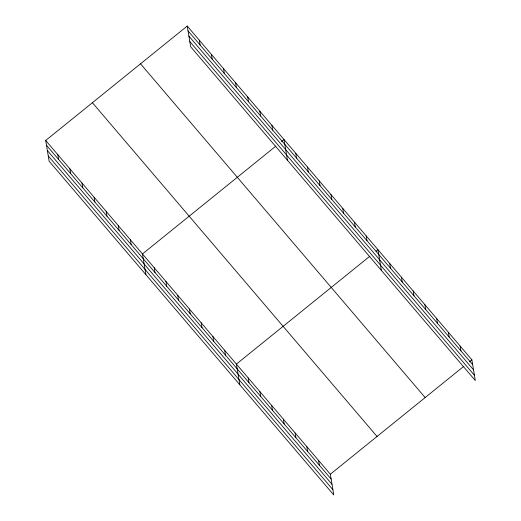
<?xml version="1.0" encoding="UTF-8"?>
<svg xmlns="http://www.w3.org/2000/svg" width="521" height="521" viewBox="0 0 521 521"><rect width="100%" height="100%" fill="white"/><g stroke="black" fill="none" stroke-linecap="round" stroke-linejoin="round"><path stroke-width="0.78" d="M45.698 140.475L330.334 474.227L333.766 494.95L49.13 161.191L45.698 140.475L187.234 26.05L471.87 359.809L475.302 380.525L190.666 46.773L187.234 26.05M275.915 146.075L142.474 253.948L145.906 274.671M281.522 141.543L284.01 139.53L287.442 160.247M369.845 256.215L236.404 364.088L239.836 384.811M376.071 251.181L377.94 249.67L381.372 270.386M330.334 474.227L463.775 366.354M469.382 361.821L471.87 359.809M188.035 30.869L472.671 364.628M188.902 36.118L473.537 369.877M189.8 41.524L474.429 375.283M140.527 63.809L425.162 397.569M92.406 102.715L377.041 436.468M46.499 145.294L331.135 479.053M47.365 150.536L332.001 484.296M48.264 155.948L332.893 489.701M460.128 346.042L460.929 350.861M448.386 332.274L449.187 337.094M436.65 318.507L437.445 323.326M424.908 304.739L425.703 309.559M413.166 290.972L413.961 295.791M401.424 277.205L402.219 282.024M389.682 263.437L390.483 268.256M366.198 235.902L366.999 240.722M354.456 222.135L355.257 226.954M342.72 208.367L343.515 213.187M330.978 194.6L331.773 199.419M319.236 180.833L320.031 185.652M307.494 167.065L308.295 171.884M295.752 153.298L296.553 158.117M271.916 125.346L272.711 130.165M318.591 460.46L319.393 465.286M259.816 111.155L260.617 115.981M306.849 446.692L307.65 451.518M247.722 96.971L248.517 101.797M295.107 432.925L295.908 437.751M235.622 82.787L236.423 87.606M283.372 419.158L284.166 423.983M223.529 68.603L224.323 73.422M271.63 405.39L272.424 410.216M211.428 54.418L212.229 59.238M259.888 391.623L260.682 396.448M199.335 40.234L200.129 45.053M248.146 377.855L248.947 382.675M224.662 350.32L225.463 355.14M212.92 336.553L213.721 341.372M201.184 322.786L201.979 327.605M189.442 309.018L190.237 313.837M177.7 295.251L178.495 300.07M165.958 281.483L166.753 286.303M154.216 267.716L155.017 272.535M130.38 239.764L131.175 244.583M118.28 225.58L119.081 230.399M106.186 211.396L106.981 216.215M94.086 197.212L94.887 202.031M81.992 183.027L82.787 187.847M69.892 168.843L70.693 173.662M57.798 154.659L58.593 159.478"/></g></svg>
